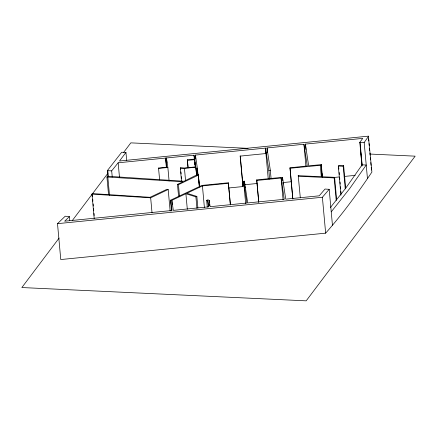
<?xml version="1.0" encoding="UTF-8"?>
<svg xmlns="http://www.w3.org/2000/svg" width="437" height="437" viewBox="0 0 437 437"><rect width="100%" height="100%" fill="white"/><g stroke="black" fill="none" stroke-linecap="round" stroke-linejoin="round"><path stroke-width="0.66" d="M107.819 176.078L107.322 170.659L121.688 152.245L125.954 152.442L119.492 161.018L368.38 136.158L371.903 172.063C357.641 193.269 342.597 213.988 325.652 233.156L60.77 259.551L57.504 223.657L65.211 216.217L69.396 216.621L69.767 220.685M360.077 142.315L362.126 164.836L345.683 188.221L330.388 207.526M367.441 178.4L364.174 142.506L368.637 136.169M94.195 218.511L91.972 194.126L92.382 193.586L150.044 197.305L166.907 189.319L168.185 189.516L170.157 211.186M59.126 238.045L21.85 287.541L306.184 300.842L415.15 156.162L370.15 154.059M72.236 220.641L107.879 173.325M123.442 152.655L130.816 142.866L248.096 148.351M108.534 194.602L106.928 176.996L107.497 176.242L184.032 181.251L196.759 174.937L198.327 174.795L199.501 186.61M181.502 181.027L180.334 168.158L180.574 167.835L184.682 168.027L195.82 166.863L194.673 159.658L187.424 160.395L187.32 159.767L194.585 159.106L194.705 160.461M196.645 175.592L195.852 167.207L184.441 168.349L180.334 168.158M197.868 174.975L197.437 168.72L195.41 155.08L265.532 148.088L268.837 170.354L269.64 179.154M178.591 196.563L177.482 184.376L178.433 184.676L198.453 175.095M321.321 166.939L321.337 164.64L308.648 165.836L305.414 144.106L362.754 138.387L359.809 142.298L361.973 166.071M322.085 176.75L321.135 164.907M340.964 195.181L338.314 166.055L339.014 165.481L343.635 165.694L345.683 188.221M336.211 200.441L334.158 177.914L334.605 177.324L298.22 175.669L300.323 197.912M345.241 188.811L343.192 166.284L343.635 165.694M112.243 176.958L111.686 170.867L118.159 162.788L194.006 155.222L194.585 159.106M331.235 211.841L349.758 188.484L366.222 165.028L362.126 164.836M57.504 223.657L322.386 197.262L329.187 189.314L325.008 189.046L319.218 195.814L285.732 199.157L282.493 177.313L256.705 179.886L258.737 202.233M69.396 216.621L64.676 221.198L172.041 210.492L170.512 200.201L201.883 185.419L228.343 182.786L230.457 204.975M91.972 194.126L150.667 197.819L168.185 189.516M177.482 184.376L182.994 181.776L106.928 176.996M172.205 204.407L171.839 200.343L185.9 193.717L195.902 196.868L196.852 196.421L197.901 207.936M228.485 183.3L202.429 185.916L186.85 193.269L196.852 196.421M207.269 207.083L206.652 200.31L207.892 199.807L209.181 200.321L210.126 206.696L246.861 203.03L243.627 181.24L244.436 181.164L247.67 202.954L284.258 199.305L281.1 178.034L256.792 180.459L256.705 179.886M292.817 198.955L289.982 167.803L307.287 165.956L303.939 144.254L267.007 147.941L267.439 152.677M289.982 167.803L290.053 168.272L321.037 165.235M265.532 148.088L266.024 153.534L240.263 156.102L243.032 186.55L228.917 187.959M159.636 179.918L158.533 168.043L166.863 167.213L165.503 158.068L166.366 167.546M169.092 181.027L167.863 167.48L158.587 168.409L158.533 168.043M240.142 155.829L242.792 184.922L257.027 183.502M283.034 182.562L291.763 181.688M332.295 177.646L339.041 176.974M344.438 176.433L355.226 175.357M268.837 170.354L270.323 170.25L271.066 178.378M359.809 142.298L364.174 142.506M338.314 166.055L343.192 166.284M196.033 168.819L197.311 168.879M334.158 177.914L298.351 176.237L298.22 175.669M107.322 170.659L111.686 170.867M206.652 200.31L207.783 200.599L208.733 206.832L173.325 210.366L171.839 200.343M267.007 147.941L270.323 170.25M266.024 153.534L265.783 151.907L268.247 178.968M242.792 184.922L243.032 186.55M167.863 167.48L166.448 157.97L166.879 162.711M360.378 148.558L362.06 165.405M368.631 138.868L368.812 140.9M369.063 143.609L369.243 145.641M369.494 148.351L369.675 150.383M369.926 153.092L370.106 155.124M370.358 157.833L370.538 159.86M370.789 162.569L371.035 165.279M371.221 167.311L371.466 170.02M338.741 167.77L338.866 169.124M339.172 172.506L339.358 174.538M339.604 177.247L339.789 179.279M340.035 181.989L340.221 184.021M340.467 186.73L340.652 188.762M340.898 191.472L341.084 193.504M334.605 177.324L336.654 199.851M329.187 189.314L332.453 225.208M321.337 164.64L322.391 177.105M321.446 168.294L321.752 171.681M321.878 173.036L322.184 176.422M320.272 165.202L321.315 176.712M322.386 197.262L325.652 233.156M305.414 144.106L305.911 149.525M303.939 144.254L305.971 166.601M290.053 168.272L292.828 198.748M282.493 177.313L282.805 180.7M282.99 182.732L283.11 184.086M281.1 178.034L283.078 199.709M256.792 180.459L258.764 202.129M244.436 181.164L244.742 184.545M244.928 186.577L245.053 187.932M243.627 181.24L245.665 203.593M228.343 182.786L230.315 204.456M209.181 200.321L209.427 203.03M209.552 204.385L209.678 205.74M207.783 200.599L208.34 206.696M202.429 185.916L204.401 207.591M198.327 174.795L199.436 186.981M198.294 175.313L199.343 186.823M197.437 168.72L197.988 174.816M195.41 155.08L195.776 159.144M196.153 168.66L196.77 175.434M195.852 167.207L196.595 175.33M194.673 159.658L195.35 167.109M194.891 162.488L195.323 167.229M194.006 155.222L194.438 159.964M194.683 162.673L194.869 164.705M195.902 196.868L196.95 208.383M187.424 160.395L188.101 167.841M187.32 159.767L188.063 167.895M184.441 168.349L185.55 180.541M185.9 193.717L187.315 209.29M180.574 167.835L180.7 169.19M180.945 171.899L181.131 173.931M181.377 176.641L181.563 178.673M178.433 184.676L179.481 196.186M170.512 200.201L171.501 211.033M150.667 197.819L152.021 212.721M125.954 152.442L126.692 160.57M118.159 162.788L119.454 177.012M107.824 170.687L108.316 176.1M107.83 177.034L109.49 195.323M92.245 193.771L92.436 196.546M92.737 199.19L92.868 201.288M93.168 203.932L93.3 206.029M93.6 208.668L93.731 210.771M94.031 213.409L94.163 215.512"/></g></svg>
